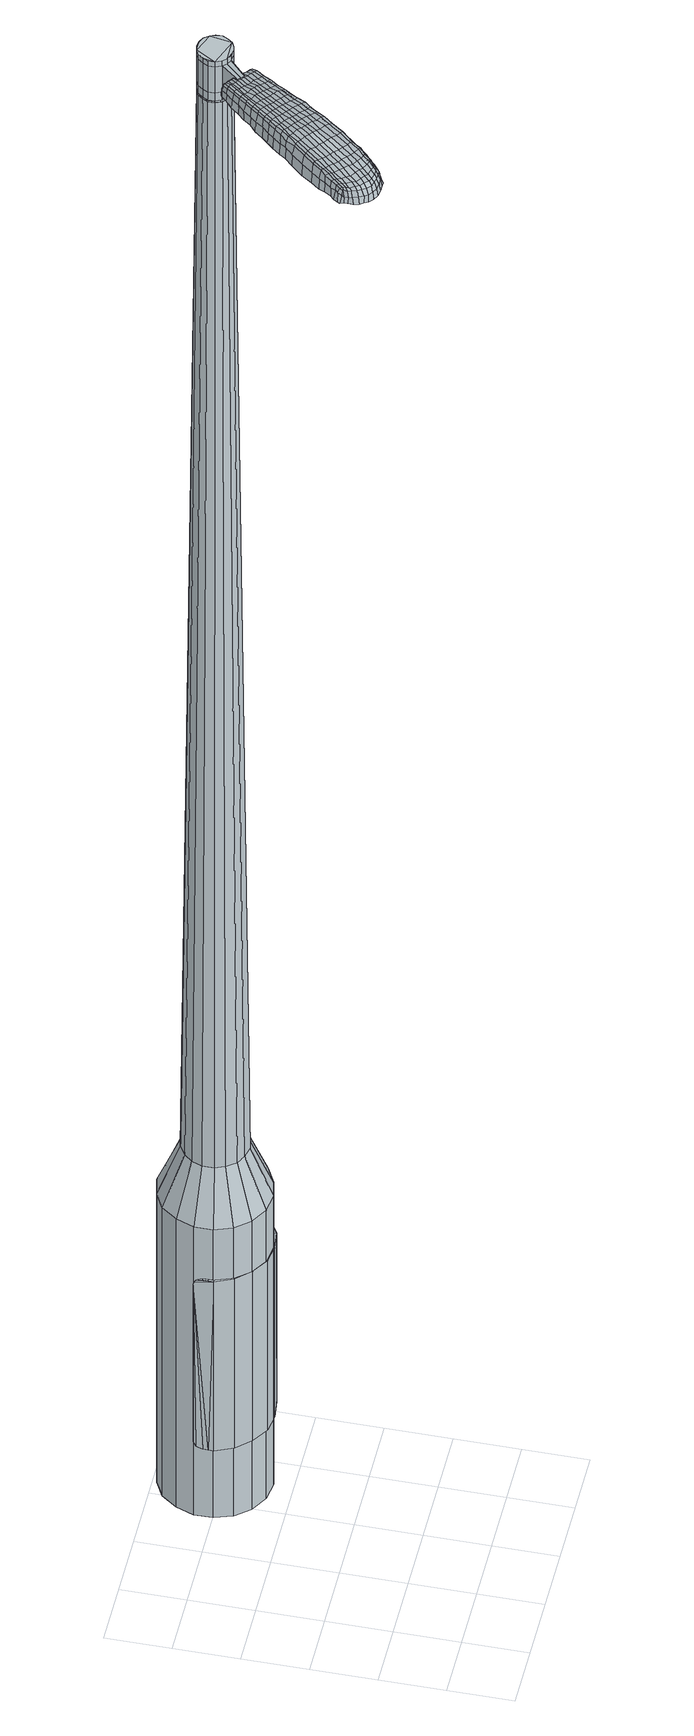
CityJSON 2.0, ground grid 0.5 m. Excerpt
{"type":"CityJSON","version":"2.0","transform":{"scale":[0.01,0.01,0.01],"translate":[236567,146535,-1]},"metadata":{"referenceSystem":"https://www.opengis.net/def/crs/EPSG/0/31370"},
"CityObjects":{
"object1":{"type":"GenericCityObject","attributes":{"cluster":615,"mean_distance_to_centroid":0.155,"new_centroid_x":236568.27,"new_centroid_y":146537.1,"mean_distance_to_camera":6.04,"H1":13.95,"H2":18.06,"Z_final":113.61,"cluster2":-1,"proj_x":236565.24,"proj_y":146534.58,"id_line":33896,"bearing_l":320.32,"distance":3.95,"orientation":"right","G_obj":230.32},"geometry":[{"type":"MultiSurface","lod":"2","boundaries":[[[0,1,2,3]],[[1,4,5,2]],[[4,6,7,5]],[[6,8,9,7]],[[8,10,11,9]],[[10,12,13,11]],[[12,14,15,13]],[[14,16,17,15]],[[16,18,19,17]],[[18,20,21,19]],[[20,22,23,21]],[[22,24,25,23]],[[24,26,27,25]],[[26,28,29,27]],[[28,30,31,29]],[[30,32,33,31]],[[32,34,35,33]],[[34,0,3,35]],[[36,37,38,39]],[[38,40,41,42]],[[41,43,42]],[[42,44,45,46]],[[45,47,46]],[[46,48,49,50]],[[49,51,50]],[[42,46,50,38]],[[50,52,39,38]],[[53,36,39]],[[2,5,7,35]],[[7,9,11,15]],[[11,13,15]],[[15,17,19,23]],[[19,21,23]],[[23,25,27,31]],[[27,29,31]],[[15,23,31,7]],[[31,33,35,7]],[[3,2,35]],[[1,0,54,55]],[[0,34,56,54]],[[34,32,57,56]],[[32,30,58,57]],[[30,28,59,58]],[[28,26,60,59]],[[26,24,61,60]],[[24,22,62,61]],[[22,20,63,62]],[[20,18,64,63]],[[18,16,65,64]],[[16,14,66,65]],[[14,12,67,66]],[[12,10,68,67]],[[10,8,69,68]],[[8,6,70,69]],[[6,4,71,70]],[[4,1,55,71]],[[55,54,72,73]],[[54,56,74,72]],[[56,57,75,74]],[[57,58,76,75]],[[58,59,77,76]],[[59,60,78,77]],[[60,61,79,78]],[[61,62,80,79]],[[62,63,81,80]],[[63,64,82,81]],[[64,65,83,82]],[[65,66,84,83]],[[66,67,85,84]],[[67,68,86,85]],[[68,69,87,86]],[[69,70,88,87]],[[70,71,89,88]],[[71,55,73,89]],[[72,90,91,92]],[[74,93,90,72]],[[75,94,93,74]],[[76,95,94,75]],[[77,96,95,76]],[[78,97,96,77]],[[98,99,97,78]],[[100,101,99,98]],[[81,102,101,100]],[[103,104,102,81]],[[105,106,104,103]],[[107,108,106,105]],[[109,110,108,107]],[[111,112,110,109]],[[87,113,112,111]],[[114,115,113,87]],[[116,117,115,114]],[[92,91,117,116]],[[118,119,120,121]],[[122,118,121,123]],[[124,122,123,125]],[[126,124,125,127]],[[128,126,127,129]],[[130,128,129,131]],[[132,130,131,133]],[[134,132,133,135]],[[136,134,135,137]],[[138,136,137,139]],[[140,138,139,141]],[[142,140,141,143]],[[144,142,143,145]],[[146,144,145,147]],[[148,146,147,149]],[[150,148,149,151]],[[73,72,92]],[[79,98,78]],[[79,80,100,98]],[[80,81,100]],[[82,103,81]],[[82,83,105,103]],[[83,84,107,105]],[[84,85,109,107]],[[85,86,111,109]],[[86,87,111]],[[88,114,87]],[[88,89,116,114]],[[89,73,92,116]],[[152,91,90]],[[152,153,117,91]],[[153,154,115,117]],[[154,113,115]],[[155,112,113]],[[155,156,110,112]],[[156,157,108,110]],[[157,158,106,108]],[[158,159,104,106]],[[159,102,104]],[[160,101,102]],[[160,161,99,101]],[[161,97,99]],[[39,52,150,162]],[[152,90,163,151]],[[53,39,162,119]],[[90,93,120,163]],[[36,53,119,118]],[[93,94,121,120]],[[37,36,118,122]],[[94,95,123,121]],[[38,37,122,124]],[[95,96,125,123]],[[40,38,124,126]],[[96,97,127,125]],[[41,40,126,128]],[[97,161,129,127]],[[43,41,128,130]],[[161,160,131,129]],[[42,43,130,132]],[[160,102,133,131]],[[44,42,132,134]],[[102,159,135,133]],[[45,44,134,136]],[[159,158,137,135]],[[47,45,136,138]],[[158,157,139,137]],[[46,47,138,140]],[[157,156,141,139]],[[48,46,140,142]],[[156,155,143,141]],[[49,48,142,144]],[[155,113,145,143]],[[51,49,144,146]],[[113,154,147,145]],[[50,51,146,148]],[[154,153,149,147]],[[52,50,148,150]],[[153,152,151,149]],[[150,151,164,165]],[[151,163,166,164]],[[163,120,167,166]],[[120,119,168,167]],[[119,162,169,168]],[[162,150,165,169]],[[170,171,172,173]],[[174,170,173,175]],[[170,174,176,177]],[[171,170,177,178]],[[179,180,181,182]],[[183,179,182,184]],[[179,183,185,186]],[[180,179,186,187]],[[188,189,190,191]],[[192,188,191,193]],[[188,192,194,195]],[[189,188,195,196]],[[197,198,199,200]],[[201,197,200,202]],[[197,201,203,204]],[[198,197,204,205]],[[206,207,208,209]],[[210,206,209,211]],[[206,210,212,213]],[[207,206,213,214]],[[215,216,217,218]],[[219,215,218,220]],[[215,219,221,222]],[[216,215,222,223]],[[224,225,226,227]],[[216,224,227,217]],[[224,216,223,228]],[[225,224,228,229]],[[230,231,232,233]],[[225,230,233,226]],[[230,225,229,234]],[[231,230,234,235]],[[236,174,175,237]],[[231,236,237,232]],[[236,231,235,238]],[[174,236,238,176]],[[239,240,241,242]],[[243,239,242,244]],[[239,243,245,246]],[[240,239,246,247]],[[248,249,250,251]],[[240,248,251,241]],[[248,240,247,252]],[[249,248,252,253]],[[254,255,256,257]],[[249,254,257,250]],[[254,249,253,258]],[[255,254,258,259]],[[260,261,262,263]],[[255,260,263,256]],[[260,255,259,264]],[[261,260,264,265]],[[266,171,178,267]],[[261,266,267,262]],[[266,261,265,268]],[[171,266,268,172]],[[269,270,271,272]],[[273,269,272,274]],[[269,273,275,276]],[[270,269,276,277]],[[278,279,280,281]],[[270,278,281,271]],[[278,270,277,282]],[[279,278,282,283]],[[284,285,286,287]],[[279,284,287,280]],[[284,279,283,288]],[[285,284,288,289]],[[290,183,184,291]],[[285,290,291,286]],[[290,285,289,292]],[[183,290,292,185]],[[293,294,295,296]],[[297,293,296,298]],[[293,297,299,300]],[[294,293,300,301]],[[302,303,304,305]],[[294,302,305,295]],[[302,294,301,306]],[[303,302,306,307]],[[308,309,310,311]],[[303,308,311,304]],[[308,303,307,312]],[[309,308,312,313]],[[314,315,316,317]],[[309,314,317,310]],[[314,309,313,318]],[[315,314,318,319]],[[320,180,187,321]],[[315,320,321,316]],[[320,315,319,322]],[[180,320,322,181]],[[323,209,208,324]],[[325,323,324,326]],[[323,325,327,328]],[[209,323,328,211]],[[329,325,326,330]],[[331,329,330,332]],[[329,331,333,334]],[[325,329,334,327]],[[335,331,332,336]],[[337,335,336,338]],[[335,337,339,340]],[[331,335,340,333]],[[341,337,338,342]],[[343,341,342,344]],[[341,343,345,346]],[[337,341,346,339]],[[347,343,344,348]],[[198,347,348,199]],[[347,198,205,349]],[[343,347,349,345]],[[350,351,196,195]],[[352,350,195,194]],[[350,352,353,354]],[[351,350,354,355]],[[356,357,355,354]],[[358,356,354,353]],[[356,358,359,360]],[[357,356,360,361]],[[362,363,361,360]],[[364,362,360,359]],[[362,364,365,366]],[[363,362,366,367]],[[368,369,367,366]],[[370,368,366,365]],[[368,370,203,201]],[[369,368,201,202]],[[371,372,373,374]],[[273,371,374,275]],[[371,273,274,375]],[[372,371,375,376]],[[377,192,193,378]],[[372,377,378,373]],[[377,372,376,379]],[[192,377,379,194]],[[380,381,382,383]],[[219,380,383,221]],[[380,219,220,384]],[[381,380,384,385]],[[386,387,388,389]],[[381,386,389,382]],[[386,381,385,390]],[[387,386,390,391]],[[392,189,196,393]],[[387,392,393,388]],[[392,387,391,394]],[[189,392,394,190]],[[395,396,397,398]],[[177,395,398,178]],[[395,177,176,399]],[[396,395,399,400]],[[401,402,403,404]],[[396,401,404,397]],[[401,396,400,405]],[[402,401,405,406]],[[407,200,199,408]],[[402,407,408,403]],[[407,402,406,409]],[[200,407,409,202]],[[410,411,412,413]],[[182,410,413,184]],[[410,182,181,414]],[[411,410,414,415]],[[416,204,203,417]],[[411,416,417,412]],[[416,411,415,418]],[[204,416,418,205]],[[419,420,421,422]],[[297,419,422,299]],[[419,297,298,423]],[[420,419,423,424]],[[425,210,211,426]],[[420,425,426,421]],[[425,420,424,427]],[[210,425,427,212]],[[428,429,430,431]],[[243,428,431,245]],[[428,243,244,432]],[[429,428,432,433]],[[434,435,436,437]],[[429,434,437,430]],[[434,429,433,438]],[[435,434,438,439]],[[440,207,214,441]],[[435,440,441,436]],[[440,435,439,442]],[[207,440,442,208]],[[443,444,433,432]],[[242,443,432,244]],[[443,242,241,445]],[[444,443,445,446]],[[447,448,439,438]],[[444,447,438,433]],[[447,444,446,449]],[[448,447,449,450]],[[451,324,208,442]],[[448,451,442,439]],[[451,448,450,452]],[[324,451,452,326]],[[453,454,455,456]],[[300,453,456,301]],[[453,300,299,422]],[[454,453,422,421]],[[457,328,327,458]],[[454,457,458,455]],[[457,454,421,426]],[[328,457,426,211]],[[459,460,446,445]],[[251,459,445,241]],[[459,251,250,461]],[[460,459,461,462]],[[463,464,450,449]],[[460,463,449,446]],[[463,460,462,465]],[[464,463,465,466]],[[467,330,326,452]],[[464,467,452,450]],[[467,464,466,468]],[[330,467,468,332]],[[469,470,471,472]],[[306,469,472,307]],[[469,306,301,456]],[[470,469,456,455]],[[473,334,333,474]],[[470,473,474,471]],[[473,470,455,458]],[[334,473,458,327]],[[475,476,462,461]],[[257,475,461,250]],[[475,257,256,477]],[[476,475,477,478]],[[479,480,466,465]],[[476,479,465,462]],[[479,476,478,481]],[[480,479,481,482]],[[483,336,332,468]],[[480,483,468,466]],[[483,480,482,484]],[[336,483,484,338]],[[485,486,487,488]],[[312,485,488,313]],[[485,312,307,472]],[[486,485,472,471]],[[489,340,339,490]],[[486,489,490,487]],[[489,486,471,474]],[[340,489,474,333]],[[491,492,478,477]],[[263,491,477,256]],[[491,263,262,493]],[[492,491,493,494]],[[495,496,482,481]],[[492,495,481,478]],[[495,492,494,497]],[[496,495,497,498]],[[499,342,338,484]],[[496,499,484,482]],[[499,496,498,500]],[[342,499,500,344]],[[501,502,503,504]],[[318,501,504,319]],[[501,318,313,488]],[[502,501,488,487]],[[505,346,345,506]],[[502,505,506,503]],[[505,502,487,490]],[[346,505,490,339]],[[507,508,494,493]],[[267,507,493,262]],[[507,267,178,398]],[[508,507,398,397]],[[509,510,498,497]],[[508,509,497,494]],[[509,508,397,404]],[[510,509,404,403]],[[511,348,344,500]],[[510,511,500,498]],[[511,510,403,408]],[[348,511,408,199]],[[512,513,415,414]],[[322,512,414,181]],[[512,322,319,504]],[[513,512,504,503]],[[514,349,205,418]],[[513,514,418,415]],[[514,513,503,506]],[[349,514,506,345]],[[515,516,376,375]],[[272,515,375,274]],[[515,272,271,517]],[[516,515,517,518]],[[519,352,194,379]],[[516,519,379,376]],[[519,516,518,520]],[[352,519,520,353]],[[521,522,523,524]],[[222,521,524,223]],[[521,222,221,383]],[[522,521,383,382]],[[525,526,527,528]],[[522,525,528,523]],[[525,522,382,389]],[[526,525,389,388]],[[529,351,355,530]],[[526,529,530,527]],[[529,526,388,393]],[[351,529,393,196]],[[531,532,518,517]],[[281,531,517,271]],[[531,281,280,533]],[[532,531,533,534]],[[535,358,353,520]],[[532,535,520,518]],[[535,532,534,536]],[[358,535,536,359]],[[537,538,539,540]],[[228,537,540,229]],[[537,228,223,524]],[[538,537,524,523]],[[541,542,543,544]],[[538,541,544,539]],[[541,538,523,528]],[[542,541,528,527]],[[545,357,361,546]],[[542,545,546,543]],[[545,542,527,530]],[[357,545,530,355]],[[547,548,534,533]],[[287,547,533,280]],[[547,287,286,549]],[[548,547,549,550]],[[551,364,359,536]],[[548,551,536,534]],[[551,548,550,552]],[[364,551,552,365]],[[553,554,555,556]],[[234,553,556,235]],[[553,234,229,540]],[[554,553,540,539]],[[557,558,559,560]],[[554,557,560,555]],[[557,554,539,544]],[[558,557,544,543]],[[561,363,367,562]],[[558,561,562,559]],[[561,558,543,546]],[[363,561,546,361]],[[563,564,550,549]],[[291,563,549,286]],[[563,291,184,413]],[[564,563,413,412]],[[565,370,365,552]],[[564,565,552,550]],[[565,564,412,417]],[[370,565,417,203]],[[566,567,400,399]],[[238,566,399,176]],[[566,238,235,556]],[[567,566,556,555]],[[568,569,406,405]],[[567,568,405,400]],[[568,567,555,560]],[[569,568,560,559]],[[570,369,202,409]],[[569,570,409,406]],[[570,569,559,562]],[[369,570,562,367]],[[571,572,573,574]],[[574,573,575,576]],[[577,575,573,578]],[[578,573,572,579]],[[580,581,582,583]],[[583,582,584,585]],[[586,584,582,587]],[[587,582,581,588]],[[589,590,591,592]],[[592,591,593,594]],[[595,593,591,596]],[[596,591,590,597]],[[598,599,600,601]],[[601,600,602,603]],[[604,602,600,605]],[[605,600,599,606]],[[607,608,609,610]],[[610,609,611,612]],[[613,611,609,614]],[[614,609,608,615]],[[616,617,618,619]],[[619,618,620,621]],[[622,620,618,623]],[[623,618,617,624]],[[625,626,627,628]],[[628,627,617,616]],[[624,617,627,629]],[[629,627,626,630]],[[631,632,633,634]],[[634,633,626,625]],[[630,626,633,635]],[[635,633,632,636]],[[576,575,637,638]],[[638,637,632,631]],[[636,632,637,639]],[[639,637,575,577]],[[640,641,642,643]],[[643,642,644,645]],[[646,644,642,647]],[[647,642,641,648]],[[649,650,651,652]],[[652,651,641,640]],[[648,641,651,653]],[[653,651,650,654]],[[655,656,657,658]],[[658,657,650,649]],[[654,650,657,659]],[[659,657,656,660]],[[661,662,663,664]],[[664,663,656,655]],[[660,656,663,665]],[[665,663,662,666]],[[579,572,667,668]],[[668,667,662,661]],[[666,662,667,669]],[[669,667,572,571]],[[670,671,672,673]],[[673,672,674,675]],[[676,674,672,677]],[[677,672,671,678]],[[679,680,681,682]],[[682,681,671,670]],[[678,671,681,683]],[[683,681,680,684]],[[685,686,687,688]],[[688,687,680,679]],[[684,680,687,689]],[[689,687,686,690]],[[585,584,691,692]],[[692,691,686,685]],[[690,686,691,693]],[[693,691,584,586]],[[694,695,696,697]],[[697,696,698,699]],[[700,698,696,701]],[[701,696,695,702]],[[703,704,705,706]],[[706,705,695,694]],[[702,695,705,707]],[[707,705,704,708]],[[709,710,711,712]],[[712,711,704,703]],[[708,704,711,713]],[[713,711,710,714]],[[715,716,717,718]],[[718,717,710,709]],[[714,710,717,719]],[[719,717,716,720]],[[588,581,721,722]],[[722,721,716,715]],[[720,716,721,723]],[[723,721,581,580]],[[607,610,724,725]],[[725,724,726,727]],[[728,726,724,729]],[[729,724,610,612]],[[727,726,730,731]],[[731,730,732,733]],[[734,732,730,735]],[[735,730,726,728]],[[733,732,736,737]],[[737,736,738,739]],[[740,738,736,741]],[[741,736,732,734]],[[739,738,742,743]],[[743,742,744,745]],[[746,744,742,747]],[[747,742,738,740]],[[745,744,748,749]],[[749,748,599,598]],[[606,599,748,750]],[[750,748,744,746]],[[597,751,752,596]],[[596,752,753,595]],[[754,753,752,755]],[[755,752,751,756]],[[756,757,758,755]],[[755,758,759,754]],[[760,759,758,761]],[[761,758,757,762]],[[762,763,764,761]],[[761,764,765,760]],[[766,765,764,767]],[[767,764,763,768]],[[768,769,770,767]],[[767,770,771,766]],[[604,771,770,602]],[[602,770,769,603]],[[772,773,774,775]],[[775,774,674,676]],[[675,674,774,776]],[[776,774,773,777]],[[594,593,778,779]],[[779,778,773,772]],[[777,773,778,780]],[[780,778,593,595]],[[781,782,783,784]],[[784,783,620,622]],[[621,620,783,785]],[[785,783,782,786]],[[787,788,789,790]],[[790,789,782,781]],[[786,782,789,791]],[[791,789,788,792]],[[597,590,793,794]],[[794,793,788,787]],[[792,788,793,795]],[[795,793,590,589]],[[796,797,798,799]],[[799,798,578,579]],[[577,578,798,800]],[[800,798,797,801]],[[802,803,804,805]],[[805,804,797,796]],[[801,797,804,806]],[[806,804,803,807]],[[598,601,808,809]],[[809,808,803,802]],[[807,803,808,810]],[[810,808,601,603]],[[811,812,813,814]],[[814,813,583,585]],[[580,583,813,815]],[[815,813,812,816]],[[604,605,817,818]],[[818,817,812,811]],[[816,812,817,819]],[[819,817,605,606]],[[820,821,822,823]],[[823,822,698,700]],[[698,822,699]],[[699,822,821,824]],[[612,611,825,826]],[[826,825,821,820]],[[824,821,825,827]],[[827,825,611,613]],[[828,829,830,646]],[[830,644,646]],[[645,644,830,831]],[[831,830,829,832]],[[833,834,835,836]],[[836,835,829,828]],[[832,829,835,837]],[[837,835,834,838]],[[615,608,839,840]],[[840,839,834,833]],[[838,834,839,841]],[[841,839,608,607]],[[832,842,843,831]],[[831,843,643,645]],[[640,643,843,844]],[[844,843,842,845]],[[838,846,847,837]],[[837,847,842,832]],[[845,842,847,848]],[[848,847,846,849]],[[607,725,850,841]],[[841,850,846,838]],[[849,846,850,851]],[[851,850,725,727]],[[852,853,854,855]],[[855,854,701,702]],[[700,701,854,823]],[[823,854,853,820]],[[728,729,856,857]],[[857,856,853,852]],[[820,853,856,826]],[[826,856,729,612]],[[845,858,844]],[[844,858,652,640]],[[649,652,858,859]],[[859,858,860]],[[849,861,862,848]],[[848,862,858,845]],[[860,858,862,863]],[[863,862,861,864]],[[727,731,865,851]],[[851,865,861,849]],[[864,861,865,866]],[[866,865,731,733]],[[867,868,869,870]],[[870,869,707,708]],[[702,707,869,855]],[[855,869,868,852]],[[734,735,871,872]],[[872,871,868,867]],[[852,868,871,857]],[[857,871,735,728]],[[860,873,874,859]],[[859,874,658,649]],[[655,658,874,875]],[[875,874,873,876]],[[864,877,878,863]],[[863,878,873,860]],[[876,873,878,879]],[[879,878,877,880]],[[733,737,881,866]],[[866,881,877,864]],[[880,877,881,882]],[[882,881,737,739]],[[883,884,885,886]],[[886,885,713,714]],[[708,713,885,870]],[[870,885,884,867]],[[740,741,887,888]],[[888,887,884,883]],[[867,884,887,872]],[[872,887,741,734]],[[876,889,890,875]],[[875,890,664,655]],[[661,664,890,891]],[[891,890,889,892]],[[880,893,894,879]],[[879,894,889,876]],[[892,889,894,895]],[[895,894,893,896]],[[739,743,897,882]],[[882,897,893,880]],[[896,893,897,898]],[[898,897,743,745]],[[899,900,901,902]],[[902,901,719,720]],[[714,719,901,886]],[[886,901,900,883]],[[746,747,903,904]],[[904,903,900,899]],[[883,900,903,888]],[[888,903,747,740]],[[892,905,906,891]],[[891,906,668,661]],[[579,668,906,799]],[[799,906,905,796]],[[896,907,908,895]],[[895,908,905,892]],[[796,905,908,805]],[[805,908,907,802]],[[745,749,909,898]],[[898,909,907,896]],[[802,907,909,809]],[[809,909,749,598]],[[816,910,911,815]],[[815,911,723,580]],[[720,723,911,902]],[[902,911,910,899]],[[606,750,912,819]],[[819,912,910,816]],[[899,910,912,904]],[[904,912,750,746]],[[777,913,914,776]],[[776,914,673,675]],[[670,673,914,915]],[[915,914,913,916]],[[595,753,917,780]],[[780,917,913,777]],[[916,913,917,918]],[[918,917,753,754]],[[919,920,921,922]],[[922,921,623,624]],[[622,623,921,784]],[[784,921,920,781]],[[923,924,925,926]],[[926,925,920,919]],[[781,920,925,790]],[[790,925,924,787]],[[756,751,927,928]],[[928,927,924,923]],[[787,924,927,794]],[[794,927,751,597]],[[916,929,930,915]],[[915,930,682,670]],[[679,682,930,931]],[[931,930,929,932]],[[754,759,933,918]],[[918,933,929,916]],[[932,929,933,934]],[[934,933,759,760]],[[935,936,937,938]],[[938,937,629,630]],[[624,629,937,922]],[[922,937,936,919]],[[939,940,941,942]],[[942,941,936,935]],[[919,936,941,926]],[[926,941,940,923]],[[762,757,943,944]],[[944,943,940,939]],[[923,940,943,928]],[[928,943,757,756]],[[932,945,946,931]],[[931,946,688,679]],[[685,688,946,947]],[[947,946,945,948]],[[760,765,949,934]],[[934,949,945,932]],[[948,945,949,950]],[[950,949,765,766]],[[951,952,953,954]],[[954,953,635,636]],[[630,635,953,938]],[[938,953,952,935]],[[955,956,957,958]],[[958,957,952,951]],[[935,952,957,942]],[[942,957,956,939]],[[768,763,959,960]],[[960,959,956,955]],[[939,956,959,944]],[[944,959,763,762]],[[948,961,962,947]],[[947,962,692,685]],[[585,692,962,814]],[[814,962,961,811]],[[766,771,963,950]],[[950,963,961,948]],[[811,961,963,818]],[[818,963,771,604]],[[801,964,965,800]],[[800,965,639,577]],[[636,639,965,954]],[[954,965,964,951]],[[807,966,967,806]],[[806,967,964,801]],[[951,964,967,958]],[[958,967,966,955]],[[603,769,968,810]],[[810,968,966,807]],[[955,966,968,960]],[[960,968,769,768]],[[571,574,173,172]],[[574,576,175,173]],[[586,587,186,185]],[[587,588,187,186]],[[589,592,191,190]],[[592,594,193,191]],[[613,614,213,212]],[[614,615,214,213]],[[616,619,218,217]],[[619,621,220,218]],[[625,628,227,226]],[[628,616,217,227]],[[631,634,233,232]],[[634,625,226,233]],[[576,638,237,175]],[[638,631,232,237]],[[646,647,246,245]],[[647,648,247,246]],[[648,653,252,247]],[[653,654,253,252]],[[654,659,258,253]],[[659,660,259,258]],[[660,665,264,259]],[[665,666,265,264]],[[666,669,268,265]],[[669,571,172,268]],[[676,677,276,275]],[[677,678,277,276]],[[678,683,282,277]],[[683,684,283,282]],[[684,689,288,283]],[[689,690,289,288]],[[690,693,292,289]],[[693,586,185,292]],[[694,697,296,295]],[[697,699,298,296]],[[703,706,305,304]],[[706,694,295,305]],[[709,712,311,310]],[[712,703,304,311]],[[715,718,317,316]],[[718,709,310,317]],[[588,722,321,187]],[[722,715,316,321]],[[772,775,374,373]],[[775,676,275,374]],[[594,779,378,193]],[[779,772,373,378]],[[621,785,384,220]],[[785,786,385,384]],[[786,791,390,385]],[[791,792,391,390]],[[792,795,394,391]],[[795,589,190,394]],[[699,423,298]],[[699,824,424,423]],[[824,827,427,424]],[[827,613,212,427]],[[828,646,431,430]],[[646,245,431]],[[833,836,437,436]],[[836,828,430,437]],[[615,840,441,214]],[[840,833,436,441]],[[969,970,971,972]],[[973,974,972,971]],[[975,976,977,978]],[[979,980,981,982]],[[970,983,984,971]],[[985,973,971,984]],[[986,975,978,987]],[[988,989,980,979]],[[983,990,991,984]],[[991,992,985,984]],[[993,986,987,994]],[[995,989,988,996]],[[990,997,998,991]],[[998,999,992,991]],[[1000,993,994,1001]],[[1002,995,996,1003]],[[1004,1005,1006,1007]],[[1008,1009,1005,1004]],[[1008,1010,1011,1009]],[[1010,1012,1013,1011]],[[1014,1015,1016,1017]],[[1018,1019,1015,1014]],[[1020,1021,1019,1018]],[[1022,1023,1021,1020]],[[1017,1006,1005,1014]],[[1014,1005,1009,1018]],[[1009,1011,1020,1018]],[[1011,1013,1022,1020]],[[978,977,974,973]],[[987,978,973,985]],[[992,994,987,985]],[[999,1001,994,992]],[[979,982,976,975]],[[988,979,975,986]],[[996,988,986,993]],[[1003,996,993,1000]],[[980,1004,1007,981]],[[989,1008,1004,980]],[[1010,1008,989,995]],[[1012,1010,995,1002]],[[1024,1025,1026,1027]],[[1026,1028,1029,1030]],[[1026,1030,1031,1032]],[[1026,1032,1027]],[[1033,1024,1027,1034]],[[1035,1034,1027,1036]],[[1037,1036,1027]],[[1038,1026,1025,1039]],[[1040,1038,1039,1041]],[[1042,1040,1041,1043]],[[1044,1042,1043,1045]],[[1046,1044,1045,1047]],[[1047,1048,1049,1050]],[[1047,1050,1051,1052]],[[1047,1052,1053,1054]],[[1053,1055,1056,1057]],[[1053,1057,1058,1059]],[[1053,1059,1054]],[[1047,1054,1046]],[[1060,1061,1025,1024]],[[1062,1063,1028,1026]],[[1064,1065,1037,1027]],[[1061,1066,1039,1025]],[[1067,1062,1026,1038]],[[1066,1068,1041,1039]],[[1069,1067,1038,1040]],[[1068,1070,1043,1041]],[[1071,1069,1040,1042]],[[1070,1072,1045,1043]],[[1073,1071,1042,1044]],[[1072,1074,1047,1045]],[[1075,1073,1044,1046]],[[1074,1076,1048,1047]],[[1077,1078,1055,1053]],[[1079,1075,1046,1054]],[[1049,1048,1076,1080]],[[1050,1049,1080,1081]],[[1051,1050,1081,1082]],[[1052,1051,1082,1083]],[[1053,1052,1083,1077]],[[1084,1060,1024,1033]],[[1085,1084,1033,1034]],[[1086,1085,1034,1035]],[[1087,1086,1035,1036]],[[1065,1087,1036,1037]],[[1029,1028,1063,1088]],[[1056,1055,1078,1089]],[[1030,1029,1088,1090]],[[1031,1030,1090,1091]],[[1032,1031,1091,1092]],[[1027,1032,1092,1064]],[[1057,1056,1089,1093]],[[1058,1057,1093,1094]],[[1059,1058,1094,1095]],[[1054,1059,1095,1079]]]}]}
},
"vertices":[
[100,175,384],[91,186,384],[91,186,96],[100,175,96],[86,200,384],[86,200,96],[86,214,384],[86,214,96],[91,228,384],[91,228,96],[100,240,384],[100,240,96],[113,247,384],[113,247,96],[127,250,384],[127,250,96],[142,247,384],[142,247,96],[155,240,384],[155,240,96],[164,229,384],[164,229,96],[169,215,384],[169,215,96],[169,200,384],[169,200,96],[164,186,384],[164,186,96],[155,175,384],[155,175,96],[142,168,384],[142,168,96],[128,165,384],[128,165,96],[113,167,384],[113,167,96],[128,194,1524],[132,195,1524],[136,197,1524],[119,197,1524],[139,201,1524],[141,205,1524],[139,214,1524],[141,210,1524],[136,218,1524],[132,220,1524],[123,220,1524],[127,221,1524],[119,218,1524],[116,214,1524],[114,205,1524],[114,210,1524],[116,200,1524],[123,195,1524],[111,188,429],[106,195,429],[119,184,429],[128,182,429],[136,184,429],[144,188,429],[149,195,429],[152,203,429],[152,212,429],[149,220,429],[144,227,429],[136,231,429],[127,232,429],[119,231,429],[111,226,429],[106,220,429],[103,212,429],[103,203,429],[119,197,1483],[116,200,1483],[123,195,1483],[128,194,1483],[132,195,1483],[136,197,1483],[139,201,1483],[141,205,1483],[141,210,1483],[139,214,1483],[136,218,1483],[132,220,1483],[127,221,1483],[123,220,1483],[119,218,1483],[116,214,1483],[114,210,1483],[114,205,1483],[119,197,1485],[116,201,1485],[116,201,1483],[123,195,1485],[128,194,1485],[132,195,1485],[136,197,1485],[139,201,1485],[140,205,1483],[140,205,1485],[140,210,1483],[140,210,1485],[139,214,1485],[136,217,1483],[136,217,1485],[132,219,1483],[132,219,1485],[127,220,1483],[127,220,1485],[123,219,1483],[123,219,1485],[119,217,1483],[119,217,1485],[116,214,1485],[115,209,1483],[115,209,1485],[115,205,1483],[115,205,1485],[128,194,1519],[123,195,1519],[123,195,1493],[128,194,1493],[132,195,1519],[132,195,1493],[136,197,1519],[136,197,1493],[139,201,1519],[139,201,1493],[141,205,1519],[141,205,1493],[141,210,1519],[141,210,1493],[139,214,1519],[139,214,1493],[136,218,1519],[136,218,1493],[132,220,1519],[132,220,1493],[127,221,1519],[127,221,1493],[123,220,1519],[123,220,1493],[119,218,1519],[119,218,1493],[116,214,1519],[116,214,1493],[114,210,1519],[114,210,1493],[114,205,1519],[114,205,1493],[116,200,1519],[116,200,1493],[116,200,1485],[114,205,1485],[114,210,1485],[119,218,1485],[123,220,1485],[127,221,1485],[132,220,1485],[136,218,1485],[141,210,1485],[141,205,1485],[119,197,1519],[119,197,1493],[105,185,1513],[105,185,1518],[107,183,1513],[109,181,1513],[109,181,1518],[107,183,1518],[45,138,1519],[49,143,1518],[47,143,1509],[43,138,1510],[39,132,1519],[37,132,1510],[41,131,1526],[46,138,1525],[51,143,1525],[74,113,1519],[78,119,1518],[78,121,1525],[74,115,1525],[69,106,1519],[68,108,1526],[69,104,1510],[74,111,1510],[79,117,1509],[14,68,1519],[11,70,1519],[10,70,1513],[13,67,1513],[18,66,1519],[17,65,1513],[19,68,1524],[15,69,1524],[12,72,1524],[61,125,1530],[66,131,1529],[63,133,1529],[59,127,1530],[55,118,1531],[53,120,1531],[58,116,1530],[64,123,1530],[69,128,1529],[112,187,1512],[110,189,1512],[110,188,1517],[112,186,1517],[115,185,1512],[114,185,1517],[114,184,1506],[112,187,1506],[110,188,1506],[8,92,1519],[10,94,1519],[8,95,1512],[6,92,1512],[7,89,1518],[5,90,1512],[8,89,1522],[9,91,1523],[11,94,1524],[12,98,1519],[16,103,1519],[14,103,1512],[11,98,1512],[14,98,1524],[17,103,1525],[19,108,1519],[24,114,1519],[22,114,1511],[17,108,1511],[21,107,1526],[26,114,1526],[31,123,1519],[29,123,1510],[33,122,1526],[95,192,1513],[90,187,1513],[91,186,1518],[96,192,1517],[99,196,1512],[99,195,1516],[98,196,1506],[94,192,1507],[88,187,1507],[85,181,1514],[79,176,1515],[81,175,1520],[86,181,1519],[83,181,1507],[78,176,1507],[74,170,1515],[69,165,1516],[71,164,1522],[76,170,1521],[73,170,1508],[67,165,1508],[64,159,1517],[59,154,1517],[61,154,1524],[66,159,1523],[62,159,1508],[57,154,1509],[54,149,1518],[56,148,1524],[52,149,1509],[35,68,1519],[37,70,1519],[37,72,1524],[34,69,1523],[33,67,1518],[33,68,1522],[33,65,1512],[35,67,1512],[38,69,1512],[41,74,1519],[45,78,1519],[44,79,1525],[40,75,1524],[41,72,1512],[45,76,1512],[49,82,1519],[54,88,1519],[53,90,1526],[48,84,1526],[49,81,1511],[54,86,1511],[61,97,1519],[61,99,1526],[62,95,1510],[118,173,1513],[114,167,1513],[114,165,1507],[118,171,1507],[121,177,1512],[121,176,1506],[120,177,1516],[118,174,1517],[113,168,1518],[109,160,1514],[105,154,1515],[105,153,1507],[110,159,1507],[109,162,1519],[104,156,1520],[100,148,1515],[96,142,1516],[96,141,1508],[101,147,1508],[100,150,1521],[95,144,1522],[92,136,1517],[87,130,1517],[88,129,1509],[92,135,1508],[91,138,1523],[87,132,1524],[83,125,1518],[83,123,1509],[82,126,1524],[108,182,1519],[106,184,1519],[103,176,1520],[101,178,1520],[106,175,1520],[110,180,1519],[99,171,1522],[97,172,1522],[94,165,1523],[92,167,1523],[96,163,1523],[101,169,1521],[89,159,1524],[87,161,1524],[84,154,1525],[82,155,1525],[87,151,1525],[92,157,1524],[80,148,1526],[78,150,1526],[75,142,1527],[73,144,1527],[78,140,1527],[82,146,1526],[70,136,1528],[68,138,1528],[73,134,1528],[17,71,1527],[14,74,1527],[20,70,1526],[23,73,1527],[20,75,1528],[17,77,1528],[24,80,1529],[21,82,1529],[27,78,1528],[32,83,1530],[28,85,1530],[26,88,1530],[33,91,1531],[30,94,1531],[37,89,1530],[42,96,1531],[39,98,1531],[36,101,1531],[47,108,1531],[44,110,1531],[50,106,1531],[31,66,1518],[28,65,1519],[28,64,1513],[31,64,1513],[31,67,1523],[28,67,1523],[23,65,1519],[23,64,1513],[23,67,1524],[6,87,1518],[6,84,1518],[7,85,1523],[8,88,1523],[5,87,1513],[5,84,1513],[6,81,1519],[7,77,1519],[8,78,1524],[8,82,1523],[5,80,1513],[6,76,1513],[9,73,1519],[10,75,1524],[8,73,1513],[48,137,1528],[49,136,1528],[54,141,1528],[53,142,1527],[42,130,1528],[43,129,1529],[51,134,1529],[54,132,1530],[58,137,1529],[56,139,1528],[45,127,1529],[48,125,1530],[56,129,1530],[61,135,1529],[50,122,1531],[73,116,1528],[71,118,1529],[65,111,1529],[67,109,1528],[77,122,1527],[75,123,1528],[67,120,1529],[62,113,1530],[72,126,1528],[122,180,1512],[120,181,1512],[119,180,1517],[120,179,1517],[122,178,1506],[120,180,1506],[118,183,1512],[116,182,1517],[117,182,1506],[101,197,1512],[102,196,1512],[101,195,1506],[100,197,1506],[101,195,1517],[102,194,1517],[104,194,1512],[106,192,1512],[105,192,1506],[103,194,1506],[104,193,1517],[106,191,1517],[108,191,1512],[108,190,1506],[108,190,1517],[97,191,1519],[99,190,1519],[92,186,1520],[94,185,1520],[100,189,1519],[102,187,1519],[95,183,1520],[97,182,1520],[104,186,1519],[99,180,1520],[117,175,1519],[115,176,1519],[111,170,1520],[112,169,1520],[113,178,1519],[108,172,1520],[87,180,1521],[89,179,1521],[82,175,1522],[84,174,1522],[90,178,1521],[92,176,1521],[85,172,1522],[88,170,1523],[95,174,1522],[90,169,1523],[108,163,1521],[106,164,1521],[102,158,1522],[103,157,1522],[104,166,1521],[99,161,1522],[77,169,1523],[79,168,1523],[72,164,1524],[74,163,1524],[81,167,1523],[83,165,1524],[76,161,1525],[78,159,1525],[85,163,1524],[80,157,1525],[99,151,1523],[97,152,1523],[93,147,1524],[94,145,1524],[95,155,1524],[90,149,1525],[67,158,1525],[69,157,1525],[62,153,1526],[64,152,1526],[71,155,1526],[73,154,1526],[66,150,1527],[68,148,1527],[75,152,1526],[70,146,1527],[90,139,1525],[88,141,1525],[84,135,1526],[86,133,1526],[85,143,1526],[81,137,1527],[57,148,1527],[59,146,1527],[61,145,1527],[63,143,1528],[66,140,1528],[81,128,1527],[79,129,1527],[76,131,1528],[32,69,1525],[30,69,1525],[35,72,1526],[32,71,1526],[25,69,1526],[28,72,1527],[9,89,1525],[9,87,1525],[11,90,1526],[11,92,1525],[9,84,1525],[10,80,1526],[13,83,1527],[12,87,1526],[12,77,1526],[14,80,1527],[39,75,1526],[36,75,1527],[43,80,1527],[40,80,1528],[32,76,1528],[36,81,1529],[14,96,1526],[14,94,1527],[18,99,1528],[18,101,1527],[15,91,1527],[16,88,1528],[21,94,1529],[19,97,1528],[18,85,1528],[23,91,1530],[47,84,1528],[45,85,1529],[52,91,1528],[50,92,1529],[41,87,1529],[46,93,1530],[21,106,1528],[22,104,1528],[28,111,1529],[27,113,1528],[24,102,1529],[25,99,1530],[31,106,1530],[29,108,1530],[28,96,1530],[33,103,1531],[60,100,1529],[58,101,1529],[54,103,1530],[34,121,1528],[35,120,1529],[37,118,1530],[39,115,1530],[42,113,1531],[49,142,1509],[51,142,1518],[46,137,1518],[44,137,1509],[40,130,1519],[38,130,1510],[42,130,1525],[48,136,1525],[53,142,1525],[76,122,1525],[77,120,1518],[73,114,1518],[72,116,1525],[67,108,1519],[67,109,1525],[68,106,1510],[73,112,1509],[77,118,1509],[12,71,1513],[13,72,1519],[15,70,1519],[14,69,1513],[18,68,1519],[18,68,1513],[19,69,1524],[16,71,1524],[14,73,1524],[63,132,1528],[65,130,1528],[61,125,1529],[58,127,1529],[55,118,1529],[53,120,1529],[58,116,1529],[63,123,1529],[68,128,1528],[108,187,1516],[109,187,1512],[111,186,1512],[110,185,1516],[113,184,1512],[113,183,1516],[113,183,1506],[110,185,1506],[108,187,1506],[10,93,1512],[11,93,1519],[10,91,1518],[8,91,1512],[9,89,1518],[7,89,1512],[10,89,1522],[11,90,1523],[13,93,1523],[15,102,1512],[17,102,1519],[14,97,1519],[12,97,1512],[15,97,1524],[19,102,1525],[24,113,1511],[26,113,1519],[21,107,1519],[19,107,1511],[22,106,1525],[27,112,1526],[33,121,1519],[31,121,1510],[35,121,1526],[92,185,1518],[91,185,1513],[96,191,1513],[97,190,1517],[100,194,1512],[100,193,1515],[99,194,1506],[95,191,1506],[90,185,1507],[82,174,1520],[81,174,1514],[86,180,1514],[87,179,1519],[84,180,1507],[79,174,1507],[72,163,1522],[71,163,1516],[76,169,1515],[77,169,1521],[74,169,1508],[69,163,1508],[62,152,1523],[61,153,1517],[66,158,1516],[67,158,1522],[64,158,1508],[59,153,1508],[56,147,1517],[57,147,1524],[54,147,1509],[35,73,1523],[36,72,1519],[34,70,1518],[33,71,1523],[32,68,1518],[32,69,1522],[32,67,1512],[34,68,1512],[36,70,1512],[43,81,1525],[43,79,1519],[39,75,1519],[39,76,1524],[40,74,1512],[44,78,1512],[52,91,1526],[53,90,1519],[47,84,1519],[47,85,1525],[48,82,1511],[53,88,1511],[60,98,1519],[59,100,1526],[60,97,1510],[112,166,1507],[112,168,1513],[116,174,1513],[117,172,1506],[119,178,1512],[120,177,1506],[118,178,1515],[116,175,1517],[112,169,1518],[103,154,1507],[103,155,1514],[108,162,1514],[108,160,1507],[107,163,1519],[103,157,1520],[95,142,1508],[94,143,1516],[99,149,1515],[99,148,1508],[98,151,1521],[94,145,1522],[86,130,1508],[86,132,1517],[90,138,1516],[90,136,1508],[89,139,1522],[85,133,1523],[81,126,1517],[82,124,1509],[81,127,1524],[108,182,1518],[106,183,1518],[103,176,1519],[101,178,1519],[105,174,1519],[110,180,1518],[98,170,1520],[96,172,1520],[94,165,1521],[91,166,1521],[96,163,1521],[101,168,1520],[89,159,1523],[87,161,1523],[84,153,1524],[82,155,1524],[87,151,1524],[91,157,1523],[79,147,1525],[77,149,1525],[75,142,1526],[72,144,1526],[77,140,1526],[82,145,1525],[70,136,1527],[68,138,1527],[73,134,1527],[15,75,1526],[17,73,1526],[21,71,1525],[23,74,1526],[20,76,1526],[17,78,1526],[21,83,1528],[24,80,1528],[27,79,1527],[32,84,1528],[29,86,1529],[26,88,1529],[31,94,1530],[33,91,1530],[36,89,1529],[42,96,1530],[39,98,1530],[36,101,1530],[44,110,1530],[47,108,1530],[50,106,1530],[28,66,1513],[28,67,1518],[30,68,1518],[31,66,1512],[31,69,1523],[28,69,1523],[23,68,1519],[23,67,1513],[24,69,1523],[9,85,1523],[8,85,1518],[8,87,1518],[10,87,1523],[7,87,1512],[7,85,1512],[10,79,1523],[9,78,1519],[8,81,1519],[9,82,1523],[7,81,1513],[8,77,1513],[11,75,1519],[12,76,1524],[10,74,1513],[54,140,1527],[49,135,1527],[49,136,1527],[53,141,1526],[43,129,1527],[44,128,1528],[58,136,1528],[54,131,1528],[51,133,1528],[56,138,1527],[46,127,1528],[48,124,1529],[56,129,1529],[61,134,1528],[50,122,1529],[65,111,1528],[70,118,1527],[71,117,1527],[66,110,1527],[76,122,1526],[74,123,1527],[67,120,1528],[61,113,1528],[71,126,1527],[118,179,1516],[119,179,1512],[120,179,1512],[119,178,1516],[119,178,1506],[116,181,1512],[115,181,1516],[116,180,1506],[100,194,1506],[101,194,1512],[101,195,1512],[100,193,1516],[101,193,1516],[104,190,1506],[105,191,1512],[103,192,1512],[102,192,1506],[103,191,1516],[105,190,1516],[107,189,1512],[106,188,1506],[106,188,1516],[98,189,1518],[98,190,1518],[93,185,1519],[93,184,1519],[102,186,1518],[100,188,1518],[95,183,1519],[97,181,1519],[104,185,1518],[99,179,1519],[110,170,1519],[115,175,1518],[116,175,1518],[111,169,1519],[112,177,1518],[108,172,1519],[88,179,1520],[83,174,1521],[83,173,1521],[92,175,1520],[90,177,1520],[85,171,1521],[87,170,1521],[94,174,1520],[89,168,1521],[101,158,1521],[106,164,1520],[107,163,1520],[102,157,1521],[103,166,1520],[99,160,1521],[78,167,1522],[78,168,1522],[73,163,1523],[74,162,1523],[82,164,1522],[80,166,1522],[75,160,1523],[78,159,1524],[85,162,1523],[80,157,1524],[92,146,1523],[97,152,1522],[98,151,1522],[93,146,1523],[94,154,1522],[90,149,1523],[69,157,1524],[68,157,1524],[63,152,1525],[64,151,1525],[73,153,1525],[71,155,1524],[66,149,1525],[68,147,1526],[75,151,1525],[70,146,1526],[83,135,1525],[88,140,1524],[89,140,1524],[84,134,1525],[85,143,1524],[80,137,1525],[59,146,1526],[58,146,1526],[63,142,1527],[61,144,1526],[65,140,1527],[79,129,1526],[80,128,1526],[76,131,1526],[30,70,1524],[32,71,1524],[34,73,1525],[32,72,1525],[25,70,1525],[28,73,1525],[12,90,1525],[11,87,1524],[11,89,1524],[13,92,1525],[14,83,1526],[11,80,1525],[11,84,1524],[13,87,1525],[13,77,1525],[15,81,1526],[36,76,1526],[38,77,1526],[42,81,1526],[40,81,1527],[32,77,1526],[36,82,1527],[19,99,1527],[15,94,1526],[16,96,1526],[19,101,1526],[22,93,1528],[17,88,1527],[16,91,1526],[20,96,1527],[19,85,1527],[24,91,1528],[44,86,1527],[46,86,1527],[51,92,1527],[50,92,1528],[40,87,1528],[46,94,1529],[28,110,1528],[23,104,1527],[23,105,1527],[28,112,1527],[32,105,1529],[26,99,1529],[24,102,1528],[30,108,1528],[28,96,1529],[34,103,1530],[57,101,1528],[59,101,1528],[54,103,1529],[36,119,1528],[35,120,1528],[40,115,1529],[38,117,1529],[42,112,1530],[99,195,1508],[104,190,1508],[82,166,1509],[76,171,1509],[68,150,1510],[62,155,1510],[42,120,1512],[35,126,1512],[47,140,1511],[54,134,1511],[31,106,1513],[23,95,1514],[16,101,1514],[24,112,1513],[109,186,1508],[89,161,1509],[75,144,1510],[49,114,1512],[61,128,1511],[38,100,1513],[29,90,1514],[115,182,1508],[95,156,1509],[81,139,1510],[57,108,1512],[68,122,1511],[36,84,1514],[45,94,1513],[120,177,1508],[101,151,1509],[88,133,1510],[64,102,1512],[75,116,1511],[43,78,1514],[52,88,1513],[14,85,1514],[12,80,1514],[7,85,1514],[8,90,1514],[21,79,1514],[18,76,1514],[27,74,1514],[23,71,1514],[34,68,1514],[29,67,1514],[11,75,1515],[12,70,1515],[11,71,1515],[8,77,1515],[15,72,1515],[13,70,1515],[18,69,1515],[14,69,1515],[21,66,1515],[14,68,1515],[145,168,334],[142,166,334],[142,166,165],[154,173,171],[145,168,165],[149,170,165],[151,171,166],[153,172,167],[154,173,169],[149,170,334],[151,171,333],[153,172,332],[154,173,331],[154,173,328],[127,164,165],[127,164,334],[113,166,165],[113,166,334],[100,174,165],[100,174,334],[90,185,165],[90,185,334],[84,199,165],[84,199,334],[84,203,334],[84,207,334],[84,210,333],[84,212,332],[84,213,331],[84,214,328],[84,203,165],[84,214,171],[84,213,169],[84,212,167],[84,210,166],[84,207,165],[144,170,334],[141,169,334],[141,169,165],[144,170,165],[153,175,171],[153,175,328],[127,166,334],[127,166,165],[113,169,334],[113,169,165],[101,176,334],[101,176,165],[92,187,334],[92,187,165],[87,199,334],[87,199,165],[87,203,334],[87,214,328],[87,214,171],[87,203,165],[87,207,334],[87,210,333],[87,212,332],[87,213,331],[147,172,334],[150,174,333],[151,175,332],[152,175,331],[147,172,165],[87,213,169],[150,174,166],[151,175,167],[152,175,169],[87,212,167],[87,210,166],[87,207,165]
]}
